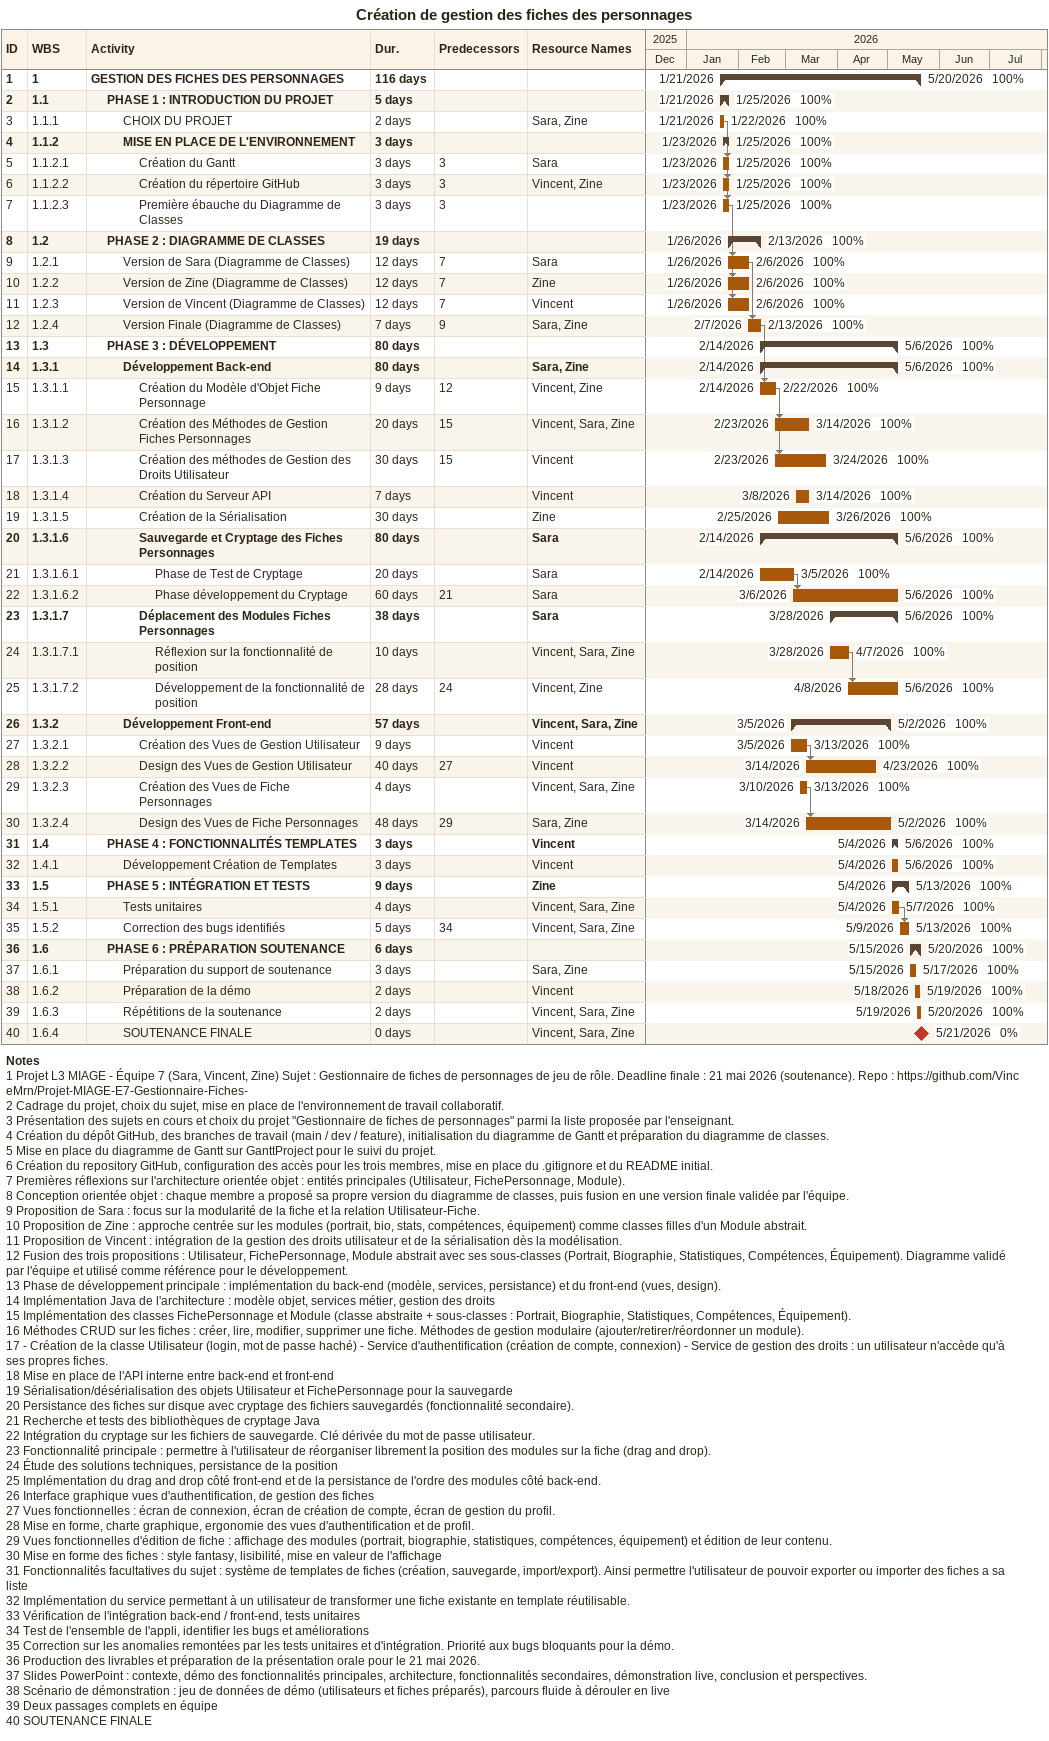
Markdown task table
Création de gestion des fiches des personnages

| ID | WBS | Task | Duration | Start | Finish | Predecessors | Resources | % complete |
|---|---|---|---|---|---|---|---|---|
| 1 | 1 | **GESTION DES FICHES DES PERSONNAGES** | 116d | 2026-01-21 | 2026-05-20 |  |  | 100 |
| 2 | 1.1 | **PHASE 1 : INTRODUCTION DU PROJET** | 5d | 2026-01-21 | 2026-01-25 |  |  | 100 |
| 3 | 1.1.1 | CHOIX DU PROJET | 2d | 2026-01-21 | 2026-01-22 |  | Sara, Zine | 100 |
| 4 | 1.1.2 | **MISE EN PLACE DE L'ENVIRONNEMENT** | 3d | 2026-01-23 | 2026-01-25 |  |  | 100 |
| 5 | 1.1.2.1 | Création du Gantt | 3d | 2026-01-23 | 2026-01-25 | 3 | Sara | 100 |
| 6 | 1.1.2.2 | Création du répertoire GitHub | 3d | 2026-01-23 | 2026-01-25 | 3 | Vincent, Zine | 100 |
| 7 | 1.1.2.3 | Première ébauche du Diagramme de Classes | 3d | 2026-01-23 | 2026-01-25 | 3 |  | 100 |
| 8 | 1.2 | **PHASE 2 : DIAGRAMME DE CLASSES** | 19d | 2026-01-26 | 2026-02-13 |  |  | 100 |
| 9 | 1.2.1 | Version de Sara (Diagramme de Classes) | 12d | 2026-01-26 | 2026-02-06 | 7 | Sara | 100 |
| 10 | 1.2.2 | Version de Zine (Diagramme de Classes) | 12d | 2026-01-26 | 2026-02-06 | 7 | Zine | 100 |
| 11 | 1.2.3 | Version de Vincent (Diagramme de Classes) | 12d | 2026-01-26 | 2026-02-06 | 7 | Vincent | 100 |
| 12 | 1.2.4 | Version Finale (Diagramme de Classes) | 7d | 2026-02-07 | 2026-02-13 | 9 | Sara, Zine | 100 |
| 13 | 1.3 | **PHASE 3 : DÉVELOPPEMENT** | 80d | 2026-02-14 | 2026-05-06 |  |  | 100 |
| 14 | 1.3.1 | **Développement Back-end** | 80d | 2026-02-14 | 2026-05-06 |  | Sara, Zine | 100 |
| 15 | 1.3.1.1 | Création du Modèle d'Objet Fiche Personnage | 9d | 2026-02-14 | 2026-02-22 | 12 | Vincent, Zine | 100 |
| 16 | 1.3.1.2 | Création des Méthodes de Gestion Fiches Personnages | 20d | 2026-02-23 | 2026-03-14 | 15 | Vincent, Sara, Zine | 100 |
| 17 | 1.3.1.3 | Création des méthodes de Gestion des Droits Utilisateur | 30d | 2026-02-23 | 2026-03-24 | 15 | Vincent | 100 |
| 18 | 1.3.1.4 | Création du Serveur API | 7d | 2026-03-08 | 2026-03-14 |  | Vincent | 100 |
| 19 | 1.3.1.5 | Création de la Sérialisation | 30d | 2026-02-25 | 2026-03-26 |  | Zine | 100 |
| 20 | 1.3.1.6 | **Sauvegarde et Cryptage des Fiches Personnages** | 80d | 2026-02-14 | 2026-05-06 |  | Sara | 100 |
| 21 | 1.3.1.6.1 | Phase de Test de Cryptage | 20d | 2026-02-14 | 2026-03-05 |  | Sara | 100 |
| 22 | 1.3.1.6.2 | Phase développement du Cryptage | 60d | 2026-03-06 | 2026-05-06 | 21 | Sara | 100 |
| 23 | 1.3.1.7 | **Déplacement des Modules Fiches Personnages** | 38d | 2026-03-28 | 2026-05-06 |  | Sara | 100 |
| 24 | 1.3.1.7.1 | Réflexion sur la fonctionnalité de position | 10d | 2026-03-28 | 2026-04-07 |  | Vincent, Sara, Zine | 100 |
| 25 | 1.3.1.7.2 | Développement de la fonctionnalité de position | 28d | 2026-04-08 | 2026-05-06 | 24 | Vincent, Zine | 100 |
| 26 | 1.3.2 | **Développement Front-end** | 57d | 2026-03-05 | 2026-05-02 |  | Vincent, Sara, Zine | 100 |
| 27 | 1.3.2.1 | Création des Vues de Gestion Utilisateur | 9d | 2026-03-05 | 2026-03-13 |  | Vincent | 100 |
| 28 | 1.3.2.2 | Design des Vues de Gestion Utilisateur | 40d | 2026-03-14 | 2026-04-23 | 27 | Vincent | 100 |
| 29 | 1.3.2.3 | Création des Vues de Fiche Personnages | 4d | 2026-03-10 | 2026-03-13 |  | Vincent, Sara, Zine | 100 |
| 30 | 1.3.2.4 | Design des Vues de Fiche Personnages | 48d | 2026-03-14 | 2026-05-02 | 29 | Sara, Zine | 100 |
| 31 | 1.4 | **PHASE 4 : FONCTIONNALITÉS TEMPLATES** | 3d | 2026-05-04 | 2026-05-06 |  | Vincent | 100 |
| 32 | 1.4.1 | Développement Création de Templates | 3d | 2026-05-04 | 2026-05-06 |  | Vincent | 100 |
| 33 | 1.5 | **PHASE 5 : INTÉGRATION ET TESTS** | 9d | 2026-05-04 | 2026-05-13 |  | Zine | 100 |
| 34 | 1.5.1 | Tests unitaires | 4d | 2026-05-04 | 2026-05-07 |  | Vincent, Sara, Zine | 100 |
| 35 | 1.5.2 | Correction des bugs identifiés | 5d | 2026-05-09 | 2026-05-13 | 34 | Vincent, Sara, Zine | 100 |
| 36 | 1.6 | **PHASE 6 : PRÉPARATION SOUTENANCE** | 6d | 2026-05-15 | 2026-05-20 |  |  | 100 |
| 37 | 1.6.1 | Préparation du support de soutenance | 3d | 2026-05-15 | 2026-05-17 |  | Sara, Zine | 100 |
| 38 | 1.6.2 | Préparation de la démo | 2d | 2026-05-18 | 2026-05-19 |  | Vincent | 100 |
| 39 | 1.6.3 | Répétitions de la soutenance | 2d | 2026-05-19 | 2026-05-20 |  | Vincent, Sara, Zine | 100 |
| 40 | 1.6.4 | SOUTENANCE FINALE | 0d | 2026-05-21 | 2026-05-21 |  | Vincent, Sara, Zine | 0 |

Notes
- 1: Projet L3 MIAGE - Équipe 7 (Sara, Vincent, Zine) Sujet : Gestionnaire de fiches de personnages de jeu de rôle. Deadline finale : 21 mai 2026 (soutenance). Repo : https://github.com/VinceMrn/Projet-MIAGE-E7-Gestionnaire-Fiches-
- 2: Cadrage du projet, choix du sujet, mise en place de l'environnement de travail collaboratif.
- 3: Présentation des sujets en cours et choix du projet "Gestionnaire de fiches de personnages" parmi la liste proposée par l'enseignant.
- 4: Création du dépôt GitHub, des branches de travail (main / dev / feature), initialisation du diagramme de Gantt et préparation du diagramme de classes.
- 5: Mise en place du diagramme de Gantt sur GanttProject pour le suivi du projet.
- 6: Création du repository GitHub, configuration des accès pour les trois membres, mise en place du .gitignore et du README initial.
- 7: Premières réflexions sur l'architecture orientée objet : entités principales (Utilisateur, FichePersonnage, Module).
- 8: Conception orientée objet : chaque membre a proposé sa propre version du diagramme de classes, puis fusion en une version finale validée par l'équipe.
- 9: Proposition de Sara : focus sur la modularité de la fiche et la relation Utilisateur-Fiche.
- 10: Proposition de Zine : approche centrée sur les modules (portrait, bio, stats, compétences, équipement) comme classes filles d'un Module abstrait.
- 11: Proposition de Vincent : intégration de la gestion des droits utilisateur et de la sérialisation dès la modélisation.
- 12: Fusion des trois propositions : Utilisateur, FichePersonnage, Module abstrait avec ses sous-classes (Portrait, Biographie, Statistiques, Compétences, Équipement). Diagramme validé par l'équipe et utilisé comme référence pour le développement.
- 13: Phase de développement principale : implémentation du back-end (modèle, services, persistance) et du front-end (vues, design).
- 14: Implémentation Java de l'architecture : modèle objet, services métier, gestion des droits
- 15: Implémentation des classes FichePersonnage et Module (classe abstraite + sous-classes : Portrait, Biographie, Statistiques, Compétences, Équipement).
- 16: Méthodes CRUD sur les fiches : créer, lire, modifier, supprimer une fiche. Méthodes de gestion modulaire (ajouter/retirer/réordonner un module).
- 17: - Création de la classe Utilisateur (login, mot de passe haché) - Service d'authentification (création de compte, connexion) - Service de gestion des droits : un utilisateur n'accède qu'à ses propres fiches.
- 18: Mise en place de l'API interne entre back-end et front-end
- 19: Sérialisation/désérialisation des objets Utilisateur et FichePersonnage pour la sauvegarde
- 20: Persistance des fiches sur disque avec cryptage des fichiers sauvegardés (fonctionnalité secondaire).
- 21: Recherche et tests des bibliothèques de cryptage Java
- 22: Intégration du cryptage sur les fichiers de sauvegarde. Clé dérivée du mot de passe utilisateur.
- 23: Fonctionnalité principale : permettre à l'utilisateur de réorganiser librement la position des modules sur la fiche (drag and drop).
- 24: Étude des solutions techniques, persistance de la position
- 25: Implémentation du drag and drop côté front-end et de la persistance de l'ordre des modules côté back-end.
- 26: Interface graphique vues d'authentification, de gestion des fiches
- 27: Vues fonctionnelles : écran de connexion, écran de création de compte, écran de gestion du profil.
- 28: Mise en forme, charte graphique, ergonomie des vues d'authentification et de profil.
- 29: Vues fonctionnelles d'édition de fiche : affichage des modules (portrait, biographie, statistiques, compétences, équipement) et édition de leur contenu.
- 30: Mise en forme des fiches : style fantasy, lisibilité, mise en valeur de l'affichage
- 31: Fonctionnalités facultatives du sujet : système de templates de fiches (création, sauvegarde, import/export). Ainsi permettre l'utilisateur de pouvoir exporter ou importer des fiches a sa liste
- 32: Implémentation du service permettant à un utilisateur de transformer une fiche existante en template réutilisable.
- 33: Vérification de l'intégration back-end / front-end, tests unitaires
- 34: Test de l'ensemble de l'appli, identifier les bugs et améliorations
- 35: Correction sur les anomalies remontées par les tests unitaires et d'intégration. Priorité aux bugs bloquants pour la démo.
- 36: Production des livrables et préparation de la présentation orale pour le 21 mai 2026.
- 37: Slides PowerPoint : contexte, démo des fonctionnalités principales, architecture, fonctionnalités secondaires, démonstration live, conclusion et perspectives.
- 38: Scénario de démonstration : jeu de données de démo (utilisateurs et fiches préparés), parcours fluide à dérouler en live
- 39: Deux passages complets en équipe
- 40: SOUTENANCE FINALE
